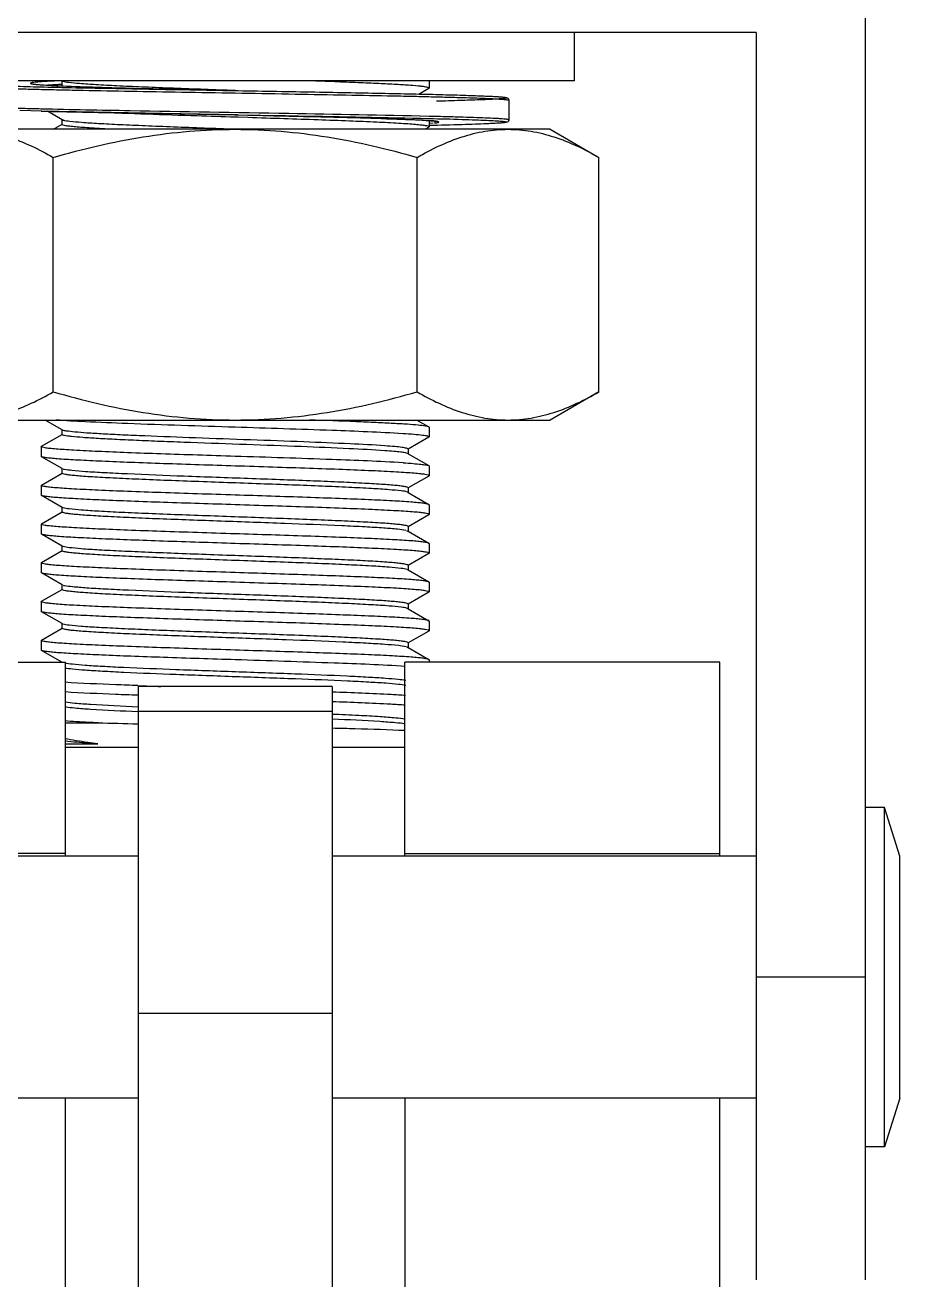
# Model space of a CAD drawing. Extents: x 815029915 to 815825525, y 579155098 to 579748855.
# Drawn here: x 815617348.6 to 815617532.7, y 579337834.7 to 579338098.9 of the extents above; entities that cross this region are included whole.
import ezdxf

# ---------------------------------------------------------------- set-up
doc = ezdxf.new("R2010")
doc.units = 0
doc.header["$LTSCALE"] = 100
doc.header["$MEASUREMENT"] = 0
doc.layers.add('02___PRT_ALL_AXES', color=7, linetype='Continuous')
doc.layers.add('03___PRT_ALL_CURVES', color=7, linetype='Continuous')

msp = doc.modelspace()

# ---------------------------------------------------------------- linework, layer by layer
at = {"color": 0, "linetype": 'Continuous'}
for p, q in [((815617525.36, 579338120.29), (815617525.36, 579337834.72)), ((815617502.42, 579338097.35), (815617283.14, 579338097.35)), ((815617502.42, 579338097.35), (815617502.42, 579337834.72)), ((815617356.47, 579338087.07), (815617356.33, 579338087.15)), ((815617356.4, 579338086.13), (815617356.4, 579338087.15)), ((815617356.53, 579338087.03), (815617356.47, 579338087.07)), ((815617351.9, 579338086.33), (815617352.52, 579338086.28)), ((815617352.52, 579338086.28), (815617353.24, 579338086.24)), ((815617353.24, 579338086.24), (815617354.07, 579338086.2)), ((815617353.37, 579338086.24), (815617353.33, 579338086.23)), ((815617354.07, 579338086.2), (815617355.01, 579338086.15)), ((815617355.01, 579338086.15), (815617356.68, 579338086.08)), ((815617356.37, 579338086.39), (815617356.19, 579338086.39)), ((815617356.27, 579338086.09), (815617356.38, 579338086.16)), ((815617356.3, 579338086.09), (815617356.36, 579338086.09)), ((815617356.31, 579338085.78), (815617356.37, 579338085.78)), ((815617356.4, 579338086.4), (815617356.37, 579338086.39)), ((815617356.41, 579338086.09), (815617356.4, 579338086.13)), ((815617356.68, 579338086.08), (815617359.41, 579338085.97)), ((815617359.41, 579338085.97), (815617362.75, 579338085.86)), ((815617362.75, 579338085.86), (815617366.76, 579338085.74)), ((815617366.76, 579338085.74), (815617371.48, 579338085.61)), ((815617371.48, 579338085.61), (815617378.37, 579338085.44)), ((815617392.78, 579338085.11), (815617391.92, 579338085.14)), ((815617391.92, 579338085.13), (815617392.78, 579338085.11)), ((815617391.92, 579338085.12), (815617392.78, 579338085.11)), ((815617392.78, 579338085.11), (815617393.4, 579338085.1)), ((815617393.4, 579338085.1), (815617407.61, 579338084.85)), ((815617407.61, 579338084.85), (815617424.11, 579338084.54)), ((815617424.11, 579338084.54), (815617433.12, 579338084.34)), ((815617433.51, 579338085.55), (815617431.5, 579338084.38)), ((815617433.12, 579338084.34), (815617438.67, 579338084.2)), ((815617433.51, 579338085.55), (815617433.57, 579338085.62)), ((815617438.67, 579338084.2), (815617442.02, 579338084.1)), ((815617442.02, 579338084.1), (815617444.03, 579338084.02)), ((815617444.03, 579338084.02), (815617445.66, 579338083.96)), ((815617445.66, 579338083.96), (815617446.56, 579338083.91)), ((815617446.56, 579338083.91), (815617447.32, 579338083.87)), ((815617447.32, 579338083.87), (815617447.95, 579338083.83)), ((815617450.4, 579338083.07), (815617450.4, 579338078.99)), ((815617352.03, 579338080.78), (815617347.46, 579338080.9)), ((815617351.9, 579338081.29), (815617351.97, 579338081.28)), ((815617366.66, 579338080.47), (815617352.03, 579338080.78)), ((815617356.4, 579338078.95), (815617353.27, 579338080.75)), ((815617356.4, 579338077.97), (815617356.4, 579338078.99)), ((815617356.47, 579338078.91), (815617356.4, 579338078.95)), ((815617356.48, 579338080.68), (815617356.53, 579338080.68)), ((815617377.4, 579338080.27), (815617366.66, 579338080.47)), ((815617369.78, 579338080.41), (815617370.04, 579338080.41)), ((815617370.04, 579338080.41), (815617377.22, 579338080.28)), ((815617377.22, 579338080.28), (815617377.4, 579338080.27)), ((815617393.43, 579338080), (815617377.4, 579338080.27)), ((815617377.4, 579338080.27), (815617384.94, 579338080.14)), ((815617384.94, 579338080.14), (815617385.07, 579338080.14)), ((815617385.07, 579338080.14), (815617392.74, 579338080.01)), ((815617392.74, 579338080.01), (815617392.78, 579338080.01)), ((815617392.78, 579338080.01), (815617393.43, 579338079.99)), ((815617393.41, 579338079.48), (815617392.78, 579338079.5)), ((815617395.47, 579338079.41), (815617393.41, 579338079.48)), ((815617393.43, 579338080), (815617395.48, 579338079.96)), ((815617393.43, 579338079.99), (815617395.47, 579338079.95)), ((815617400.78, 579338079.82), (815617395.47, 579338079.95)), ((815617409.36, 579338079.62), (815617400.78, 579338079.82)), ((815617415.3, 579338079.47), (815617409.36, 579338079.62)), ((815617420.34, 579338079.33), (815617415.3, 579338079.47)), ((815617423.53, 579338079.23), (815617420.34, 579338079.33)), ((815617426.25, 579338079.13), (815617423.53, 579338079.23)), ((815617428.54, 579338079.05), (815617426.25, 579338079.13)), ((815617430.42, 579338078.96), (815617428.54, 579338079.05)), ((815617431.46, 579338078.91), (815617430.42, 579338078.96)), ((815617432.36, 579338078.86), (815617431.46, 579338078.91)), ((815617433.12, 579338078.81), (815617432.36, 579338078.86)), ((815617433.56, 579338079.23), (815617433.62, 579338079.23)), ((815617433.58, 579338079.75), (815617433.64, 579338079.75)), ((815617354.56, 579338076.95), (815617356.38, 579338078)), ((815617433.51, 579338077.39), (815617432.75, 579338076.95)), ((815617433.51, 579338077.39), (815617433.57, 579338077.46)), ((815617439.1, 579338077.87), (815617433.57, 579338077.72)), ((815617434.44, 579338078.25), (815617433.61, 579338078.18)), ((815617442.2, 579338077.97), (815617439.1, 579338077.87)), ((815617444.08, 579338078.03), (815617442.2, 579338077.97)), ((815617445.63, 579338078.1), (815617444.08, 579338078.03)), ((815617446.49, 579338078.14), (815617445.63, 579338078.1)), ((815617447.24, 579338078.18), (815617446.49, 579338078.14)), ((815617356.4, 579338013.67), (815617352.8, 579338015.75)), ((815617430.99, 579338015.75), (815617433.51, 579338014.3)), ((815617356.4, 579338012.69), (815617356.4, 579338013.71)), ((815617356.47, 579338013.63), (815617356.4, 579338013.67)), ((815617433.57, 579338014.22), (815617433.51, 579338014.3)), ((815617351.98, 579338010.14), (815617352.04, 579338010.22)), ((815617352.04, 579338010.22), (815617356.38, 579338012.72)), ((815617433.51, 579338012.11), (815617429.17, 579338009.6)), ((815617433.51, 579338012.11), (815617433.57, 579338012.18)), ((815617352.04, 579338008.03), (815617351.98, 579338008.1)), ((815617356.4, 579338005.51), (815617352.04, 579338008.03)), ((815617429.09, 579338008.69), (815617429.16, 579338008.65)), ((815617429.16, 579338009.63), (815617429.16, 579338008.61)), ((815617429.16, 579338008.65), (815617433.51, 579338006.14)), ((815617356.4, 579338004.54), (815617356.4, 579338005.55)), ((815617356.47, 579338005.47), (815617356.4, 579338005.51)), ((815617433.51, 579338006.14), (815617433.57, 579338006.06)), ((815617352.04, 579338002.06), (815617356.38, 579338004.57)), ((815617433.51, 579338003.95), (815617429.17, 579338001.45)), ((815617433.51, 579338003.95), (815617433.57, 579338004.03)), ((815617351.98, 579338001.99), (815617352.04, 579338002.06)), ((815617352.04, 579337999.87), (815617351.98, 579337999.95)), ((815617356.4, 579337997.36), (815617352.04, 579337999.87)), ((815617429.09, 579338000.54), (815617429.01, 579338000.57)), ((815617429.09, 579338000.54), (815617429.16, 579338000.5)), ((815617429.16, 579338001.48), (815617429.16, 579338000.46)), ((815617429.16, 579338000.5), (815617433.51, 579337997.98)), ((815617356.4, 579337996.38), (815617356.4, 579337997.4)), ((815617356.47, 579337997.32), (815617356.4, 579337997.36)), ((815617356.55, 579337997.28), (815617356.47, 579337997.32)), ((815617433.57, 579337997.91), (815617433.51, 579337997.98)), ((815617352.04, 579337993.9), (815617356.38, 579337996.41)), ((815617433.51, 579337995.79), (815617429.17, 579337993.29)), ((815617433.51, 579337995.79), (815617433.57, 579337995.87)), ((815617351.98, 579337993.83), (815617352.04, 579337993.9)), ((815617352.04, 579337991.71), (815617351.98, 579337991.79)), ((815617356.4, 579337989.2), (815617352.04, 579337991.71)), ((815617429.09, 579337992.38), (815617429.16, 579337992.34)), ((815617429.16, 579337993.32), (815617429.16, 579337992.3)), ((815617429.16, 579337992.34), (815617433.51, 579337989.82)), ((815617356.4, 579337988.22), (815617356.4, 579337989.24)), ((815617356.47, 579337989.16), (815617356.4, 579337989.2)), ((815617356.54, 579337989.12), (815617356.47, 579337989.16)), ((815617433.57, 579337989.75), (815617433.51, 579337989.82)), ((815617352.04, 579337985.74), (815617356.38, 579337988.25)), ((815617433.51, 579337987.64), (815617429.17, 579337985.13)), ((815617433.51, 579337987.64), (815617433.57, 579337987.71)), ((815617351.98, 579337985.67), (815617352.04, 579337985.74)), ((815617429.09, 579337984.22), (815617429.02, 579337984.25)), ((815617429.09, 579337984.22), (815617429.16, 579337984.18)), ((815617429.16, 579337985.16), (815617429.16, 579337984.14)), ((815617429.16, 579337984.18), (815617433.51, 579337981.66)), ((815617352.04, 579337983.56), (815617351.98, 579337983.63)), ((815617356.4, 579337981.04), (815617352.04, 579337983.56)), ((815617356.4, 579337980.06), (815617356.4, 579337981.08)), ((815617433.57, 579337981.59), (815617433.51, 579337981.66)), ((815617352.04, 579337977.58), (815617356.38, 579337980.09)), ((815617356.47, 579337981), (815617356.4, 579337981.04)), ((815617433.51, 579337979.48), (815617429.17, 579337976.97)), ((815617433.51, 579337979.48), (815617433.57, 579337979.55)), ((815617351.98, 579337977.51), (815617352.04, 579337977.58)), ((815617429.09, 579337976.06), (815617429, 579337976.1)), ((815617429.09, 579337976.06), (815617429.16, 579337976.02)), ((815617429.16, 579337977), (815617429.16, 579337975.98)), ((815617429.16, 579337976.02), (815617433.51, 579337973.5)), ((815617352.04, 579337975.4), (815617351.98, 579337975.47)), ((815617356.4, 579337972.88), (815617352.04, 579337975.4)), ((815617433.57, 579337973.43), (815617433.51, 579337973.5)), ((815617352.04, 579337969.42), (815617356.38, 579337971.93)), ((815617356.4, 579337971.9), (815617356.4, 579337972.92)), ((815617356.47, 579337972.84), (815617356.4, 579337972.88)), ((815617356.54, 579337972.8), (815617356.47, 579337972.84)), ((815617433.51, 579337971.32), (815617429.17, 579337968.81)), ((815617433.51, 579337971.32), (815617433.57, 579337971.39)), ((815617351.98, 579337969.35), (815617352.04, 579337969.42)), ((815617429.09, 579337967.9), (815617429.16, 579337967.86)), ((815617429.16, 579337968.84), (815617429.16, 579337967.82)), ((815617429.16, 579337967.86), (815617433.51, 579337965.34)), ((815617352.04, 579337967.24), (815617351.98, 579337967.31)), ((815617356.32, 579337964.77), (815617352.04, 579337967.24)), ((815617433.57, 579337965.27), (815617433.51, 579337965.34)), ((815617290.79, 579337964.77), (815617357.08, 579337964.77)), ((815617357.08, 579337923.96), (815617357.08, 579337964.77)), ((815617428.47, 579337923.96), (815617428.47, 579337964.77)), ((815617494.77, 579337964.77), (815617428.47, 579337964.77)), ((815617494.77, 579337923.96), (815617494.77, 579337964.77)), ((815617372.29, 579337957.79), (815617372.23, 579337957.8)), ((815617372.38, 579337959.66), (815617372.38, 579337642.34)), ((815617413.17, 579337959.66), (815617372.38, 579337959.66)), ((815617413.17, 579337959.66), (815617413.17, 579337642.34)), ((815617357.08, 579337952.01), (815617363.92, 579337952.01)), ((815617413.17, 579337954.39), (815617372.38, 579337954.39)), ((815617357.08, 579337947.59), (815617363.85, 579337947.59)), ((815617357.08, 579337946.91), (815617372.38, 579337946.91)), ((815617413.17, 579337946.91), (815617428.47, 579337946.91)), ((815617357.08, 579337924.48), (815617290.79, 579337924.48)), ((815617428.47, 579337924.48), (815617494.77, 579337924.48)), ((815617525.36, 579337898.47), (815617502.42, 579337898.47)), ((815617413.17, 579337890.84), (815617372.38, 579337890.84)), ((815617357.08, 579337779.36), (815617357.08, 579337872.97)), ((815617428.47, 579337872.97), (815617428.47, 579337779.36)), ((815617494.77, 579335049.79), (815617494.77, 579337872.97))]:
    msp.add_line(p, q, dxfattribs=at)
for points in [[(815617350.03, 579338086.53), (815617350.03, 579338086.53), (815617350.07, 579338086.52), (815617350.13, 579338086.51), (815617350.22, 579338086.49), (815617350.32, 579338086.48), (815617350.45, 579338086.46), (815617350.59, 579338086.44), (815617350.76, 579338086.42), (815617350.94, 579338086.4), (815617351.15, 579338086.39), (815617351.38, 579338086.37), (815617351.63, 579338086.35), (815617351.9, 579338086.33)], [(815617378.37, 579338085.44), (815617391.29, 579338085.14), (815617391.92, 579338085.13)], [(815617447.95, 579338083.83), (815617448.23, 579338083.81), (815617448.48, 579338083.8), (815617448.71, 579338083.78), (815617448.92, 579338083.76), (815617449.1, 579338083.74), (815617449.27, 579338083.72), (815617449.42, 579338083.71), (815617449.55, 579338083.69), (815617449.66, 579338083.67), (815617449.77, 579338083.65), (815617449.86, 579338083.63), (815617449.95, 579338083.61), (815617450.03, 579338083.58), (815617450.14, 579338083.53), (815617450.28, 579338083.4), (815617450.4, 579338083.11), (815617450.4, 579338083.07)], [(815617435.35, 579338078.57), (815617435.35, 579338078.57), (815617435.3, 579338078.58), (815617435.23, 579338078.6), (815617435.14, 579338078.62), (815617435.02, 579338078.64), (815617434.87, 579338078.66), (815617434.7, 579338078.68), (815617434.5, 579338078.7), (815617434.28, 579338078.72), (815617434.03, 579338078.74), (815617433.76, 579338078.76), (815617433.45, 579338078.79), (815617433.12, 579338078.81)], [(815617450.4, 579338078.99), (815617450.4, 579338078.91), (815617450.26, 579338078.63), (815617450.12, 579338078.52), (815617450.02, 579338078.47), (815617449.93, 579338078.44), (815617449.84, 579338078.42), (815617449.75, 579338078.4), (815617449.64, 579338078.38), (815617449.52, 579338078.36), (815617449.38, 579338078.34), (815617449.22, 579338078.33), (815617449.05, 579338078.31), (815617448.86, 579338078.29), (815617448.65, 579338078.27), (815617448.41, 579338078.25), (815617448.15, 579338078.24), (815617447.87, 579338078.22), (815617447.24, 579338078.18)]]:
    msp.add_lwpolyline(points, dxfattribs=at)
for centre, radius, start, end in [((815617394.21, 579339814.13), 1728.76, 268.54679, 268.74351), ((815617398.54, 579339994.78), 1914.57, 268.60622, 268.7414), ((815617435.83, 579341700.66), 3620.86, 268.74507, 268.95473), ((815617430.12, 579338032.36), 46.55, 85.0643, 85.7408), ((815617430.99, 579338108.82), 30.21, 274.9903, 275.5021), ((815617356.88, 579337989.96), 0.905, 247.735, 248.6623), ((815617428.68, 579337983.41), 0.906, 67.7398, 68.664), ((815617451.59, 579340122.45), 2164.07, 267.9, 268.02905), ((815617409.9, 579339607.81), 1656.44, 268.40928, 268.69926)]:
    msp.add_arc(centre, radius, start, end, dxfattribs=at)
for points, knots in [([(815617343.31, 579338087.15), (815617342.62, 579338087.12), (815617341.33, 579338087.08), (815617339.56, 579338087), (815617338.29, 579338086.94), (815617337.44, 579338086.88), (815617336.94, 579338086.84), (815617336.51, 579338086.81), (815617336.18, 579338086.77), (815617335.92, 579338086.74), (815617335.77, 579338086.69), (815617335.67, 579338086.67), (815617335.66, 579338086.63), (815617335.69, 579338086.61), (815617335.73, 579338086.59), (815617335.83, 579338086.56), (815617336.01, 579338086.53), (815617336.29, 579338086.49), (815617336.65, 579338086.45), (815617337.11, 579338086.42), (815617337.88, 579338086.36), (815617339.06, 579338086.3), (815617340.72, 579338086.22), (815617342.71, 579338086.15), (815617345, 579338086.07), (815617347.59, 579338086), (815617349.41, 579338085.95), (815617350.37, 579338085.92)], [0, 0, 0, 0, 0.093183, 0.172189, 0.236539, 0.263093, 0.285847, 0.304768, 0.319836, 0.33104, 0.338399, 0.342056, 0.342921, 0.344117, 0.346129, 0.34906, 0.357776, 0.370349, 0.386785, 0.407069, 0.431174, 0.49071, 0.565043, 0.653721, 0.756205, 0.871868, 1, 1, 1, 1]), ([(815617350.89, 579338086.87), (815617350.74, 579338086.85), (815617350.48, 579338086.83), (815617350.13, 579338086.78), (815617349.9, 579338086.74), (815617349.78, 579338086.7), (815617349.72, 579338086.68), (815617349.69, 579338086.66), (815617349.69, 579338086.6), (815617349.81, 579338086.57), (815617349.98, 579338086.52), (815617350.29, 579338086.47), (815617350.68, 579338086.43), (815617351.19, 579338086.38), (815617351.8, 579338086.33), (815617352.81, 579338086.26), (815617354.32, 579338086.18), (815617355.6, 579338086.12), (815617356.3, 579338086.09)], [0, 0, 0, 0, 0.057695, 0.102152, 0.133345, 0.144014, 0.151502, 0.156113, 0.159189, 0.171014, 0.195466, 0.233126, 0.284056, 0.348196, 0.425398, 0.515491, 0.733471, 1, 1, 1, 1]), ([(815617355.46, 579338087.15), (815617354.98, 579338087.13), (815617353.46, 579338087.05), (815617351.93, 579338086.97), (815617350.89, 579338086.87)], [0, 0, 0, 0, 0.316279, 1, 1, 1, 1]), ([(815617391.92, 579338085.14), (815617387.61, 579338085.29), (815617381.34, 579338085.52), (815617373.32, 579338085.84), (815617368.15, 579338086.06), (815617363.8, 579338086.3), (815617360.4, 579338086.51), (815617358.1, 579338086.76), (815617356.9, 579338086.88), (815617356.53, 579338087.03)], [0, 0, 0, 0, 0.364961, 0.531036, 0.678684, 0.803013, 0.899918, 0.966237, 1, 1, 1, 1]), ([(815617433.57, 579338085.62), (815617433.57, 579338085.67), (815617433.38, 579338085.75), (815617433.08, 579338085.82), (815617432.51, 579338085.92), (815617431.36, 579338086.06), (815617429.39, 579338086.22), (815617426.45, 579338086.4), (815617422.79, 579338086.59), (815617418.47, 579338086.78), (815617413.6, 579338086.96), (815617410.17, 579338087.09), (815617408.39, 579338087.15)], [0, 0, 0, 0, 0.005786, 0.019414, 0.041485, 0.072004, 0.157793, 0.275073, 0.421358, 0.593494, 0.787777, 1, 1, 1, 1]), ([(815617335.15, 579338086.13), (815617335.15, 579338086.1), (815617335.28, 579338086.06), (815617335.46, 579338086.02), (815617335.83, 579338085.98), (815617336.3, 579338085.93), (815617336.93, 579338085.88), (815617338.02, 579338085.82), (815617339.71, 579338085.73), (815617342.12, 579338085.64), (815617345.02, 579338085.55), (815617348.38, 579338085.45), (815617352.16, 579338085.36), (815617356.34, 579338085.26), (815617362.57, 579338085.13), (815617371.01, 579338084.97), (815617381.68, 579338084.79), (815617392.78, 579338084.6), (815617403.88, 579338084.41), (815617414.55, 579338084.22), (815617422.99, 579338084.06), (815617429.22, 579338083.93), (815617433.4, 579338083.84), (815617437.18, 579338083.74), (815617440.54, 579338083.65), (815617443.44, 579338083.55), (815617445.85, 579338083.46), (815617447.54, 579338083.38), (815617448.63, 579338083.31), (815617449.25, 579338083.26), (815617449.73, 579338083.22), (815617450.09, 579338083.17), (815617450.27, 579338083.13), (815617450.4, 579338083.1), (815617450.4, 579338083.07)], [0, 0, 0, 0, 0.000734, 0.002588, 0.005621, 0.009835, 0.015225, 0.021778, 0.038315, 0.05929, 0.084505, 0.11372, 0.146654, 0.182994, 0.222387, 0.30879, 0.402541, 0.500037, 0.597531, 0.691278, 0.777674, 0.817064, 0.853401, 0.886332, 0.915542, 0.940751, 0.961719, 0.978248, 0.984797, 0.990182, 0.994392, 0.99742, 0.99927, 1, 1, 1, 1]), ([(815617356.19, 579338086.39), (815617355.92, 579338086.37), (815617354.99, 579338086.33), (815617354.05, 579338086.28), (815617353.37, 579338086.24)], [0, 0, 0, 0, 0.279412, 1, 1, 1, 1]), ([(815617356.36, 579338086.09), (815617361.45, 579338085.87), (815617373.3, 579338085.55), (815617385.16, 579338085.28), (815617391.92, 579338085.13)], [0, 0, 0, 0, 0.42908, 1, 1, 1, 1]), ([(815617356.37, 579338085.78), (815617359.02, 579338085.72), (815617370.86, 579338085.48), (815617382.71, 579338085.28), (815617391.92, 579338085.12)], [0, 0, 0, 0, 0.22287, 1, 1, 1, 1]), ([(815617393.4, 579338085.1), (815617396.12, 579338085.05), (815617401.5, 579338084.96), (815617409.43, 579338084.82), (815617417.01, 579338084.68), (815617424.1, 579338084.54), (815617430.54, 579338084.41), (815617436.2, 579338084.27), (815617440.38, 579338084.15), (815617443.25, 579338084.05), (815617445.02, 579338083.98), (815617446.52, 579338083.92), (815617447.6, 579338083.86), (815617448.33, 579338083.81), (815617448.76, 579338083.77), (815617449.13, 579338083.74), (815617449.42, 579338083.7), (815617449.64, 579338083.67), (815617449.78, 579338083.64), (815617449.85, 579338083.62), (815617449.88, 579338083.6), (815617449.9, 579338083.58), (815617449.88, 579338083.55), (815617449.85, 579338083.54), (815617449.78, 579338083.51), (815617449.64, 579338083.48), (815617449.42, 579338083.45), (815617448.98, 579338083.4), (815617448.25, 579338083.34), (815617446.61, 579338083.24), (815617443.89, 579338083.12), (815617439.85, 579338082.99), (815617436.81, 579338082.9), (815617435.13, 579338082.86)], [0, 0, 0, 0, 0.114408, 0.226286, 0.333333, 0.433352, 0.524287, 0.604264, 0.671643, 0.700166, 0.725046, 0.746157, 0.763393, 0.77053, 0.776668, 0.781801, 0.785923, 0.789034, 0.791139, 0.791822, 0.792275, 0.79255, 0.792828, 0.79329, 0.793982, 0.796105, 0.799235, 0.803376, 0.814683, 0.829982, 0.87224, 0.929301, 1, 1, 1, 1]), ([(815617335.15, 579338082.05), (815617335.15, 579338082.02), (815617335.28, 579338081.98), (815617335.46, 579338081.94), (815617335.82, 579338081.9), (815617336.29, 579338081.85), (815617336.91, 579338081.81), (815617337.99, 579338081.74), (815617339.67, 579338081.66), (815617342.06, 579338081.56), (815617344.94, 579338081.47), (815617348.28, 579338081.38), (815617350.65, 579338081.32), (815617351.9, 579338081.29)], [0, 0, 0, 0, 0.004985, 0.0176, 0.038249, 0.066956, 0.103679, 0.14834, 0.261059, 0.404068, 0.576024, 0.7753, 1, 1, 1, 1]), ([(815617351.97, 579338081.28), (815617358.2, 579338081.14), (815617375.56, 579338080.8), (815617402.77, 579338080.35), (815617423.73, 579338079.99), (815617433.58, 579338079.75)], [0, 0, 0, 0, 0.229313, 0.637984, 1, 1, 1, 1]), ([(815617356.63, 579338078.84), (815617356.59, 579338078.85), (815617356.54, 579338078.87), (815617356.49, 579338078.9), (815617356.47, 579338078.91)], [0, 0, 0, 0, 0.561798, 1, 1, 1, 1]), ([(815617392.78, 579338076.95), (815617388.45, 579338077.1), (815617382.14, 579338077.33), (815617374.06, 579338077.65), (815617368.8, 579338077.88), (815617364.34, 579338078.11), (815617360.81, 579338078.32), (815617358.35, 579338078.56), (815617357.06, 579338078.7), (815617356.63, 579338078.84)], [0, 0, 0, 0, 0.358483, 0.522838, 0.669887, 0.794772, 0.893379, 0.962492, 1, 1, 1, 1]), ([(815617392.78, 579338079.5), (815617390.1, 579338079.58), (815617380.4, 579338079.89), (815617370.71, 579338080.21), (815617363.7, 579338080.53)], [0, 0, 0, 0, 0.276436, 1, 1, 1, 1]), ([(815617395.47, 579338079.95), (815617399.64, 579338079.85), (815617407.52, 579338079.67), (815617418.34, 579338079.4), (815617426.87, 579338079.12), (815617431.69, 579338078.92), (815617433.58, 579338078.78)], [0, 0, 0, 0, 0.327938, 0.620366, 0.851227, 1, 1, 1, 1]), ([(815617433.57, 579338077.46), (815617433.57, 579338077.53), (815617433.24, 579338077.62), (815617432.77, 579338077.73), (815617431.83, 579338077.84), (815617430.61, 579338077.96), (815617429.04, 579338078.08), (815617426.32, 579338078.25), (815617422.21, 579338078.46), (815617416.54, 579338078.7), (815617410.03, 579338078.93), (815617402.91, 579338079.17), (815617397.99, 579338079.33), (815617395.47, 579338079.41)], [0, 0, 0, 0, 0.005703, 0.020172, 0.04378, 0.076386, 0.117742, 0.167486, 0.290355, 0.440693, 0.61322, 0.801833, 1, 1, 1, 1]), ([(815617395.48, 579338079.96), (815617399, 579338079.9), (815617411.69, 579338079.68), (815617424.38, 579338079.46), (815617433.56, 579338079.23)], [0, 0, 0, 0, 0.277252, 1, 1, 1, 1]), ([(815617433.62, 579338079.23), (815617435.92, 579338079.18), (815617439.16, 579338079.09), (815617443.18, 579338078.96), (815617445.5, 579338078.87), (815617447.13, 579338078.79), (815617448.19, 579338078.72), (815617448.78, 579338078.67), (815617449.27, 579338078.62), (815617449.56, 579338078.59), (815617450.04, 579338078.48), (815617449.56, 579338078.36), (815617449.27, 579338078.33), (815617448.77, 579338078.28), (815617448.19, 579338078.24), (815617447.13, 579338078.17), (815617445.5, 579338078.09), (815617443.18, 579338078), (815617439.16, 579338077.87), (815617435.92, 579338077.78), (815617433.61, 579338077.72)], [0, 0, 0, 0, 0.212148, 0.298132, 0.369616, 0.425941, 0.448254, 0.466597, 0.480935, 0.491247, 0.499914, 0.508617, 0.518947, 0.533304, 0.551665, 0.573994, 0.630349, 0.701857, 0.787856, 1, 1, 1, 1]), ([(815617433.64, 579338079.75), (815617434.9, 579338079.72), (815617437.27, 579338079.66), (815617440.61, 579338079.57), (815617443.48, 579338079.47), (815617445.87, 579338079.38), (815617447.56, 579338079.3), (815617448.64, 579338079.23), (815617449.26, 579338079.18), (815617449.73, 579338079.14), (815617450.09, 579338079.09), (815617450.27, 579338079.05), (815617450.4, 579338079.02), (815617450.4, 579338078.99)], [0, 0, 0, 0, 0.224593, 0.423791, 0.595701, 0.738698, 0.851435, 0.896118, 0.932869, 0.961612, 0.982304, 0.994968, 1, 1, 1, 1]), ([(815617367.05, 579338076.95), (815617365.54, 579338077.02), (815617363.42, 579338077.14), (815617360.79, 579338077.32), (815617359.27, 579338077.44), (815617358.08, 579338077.56), (815617357.18, 579338077.69), (815617356.72, 579338077.79), (815617356.4, 579338077.9), (815617356.4, 579338077.97)], [0, 0, 0, 0, 0.421729, 0.592956, 0.735504, 0.848073, 0.929659, 0.979849, 1, 1, 1, 1]), ([(815617434.13, 579338078.74), (815617434.22, 579338078.73), (815617434.53, 579338078.7), (815617434.85, 579338078.67), (815617435.07, 579338078.63)], [0, 0, 0, 0, 0.294737, 1, 1, 1, 1]), ([(815617435.07, 579338078.63), (815617435.16, 579338078.62), (815617435.33, 579338078.6), (815617435.49, 579338078.55), (815617435.61, 579338078.52), (815617435.61, 579338078.46), (815617435.58, 579338078.44), (815617435.52, 579338078.41), (815617435.4, 579338078.38), (815617435.18, 579338078.34), (815617434.84, 579338078.29), (815617434.58, 579338078.26), (815617434.44, 579338078.25)], [0, 0, 0, 0, 0.160817, 0.265115, 0.31558, 0.328996, 0.349081, 0.381472, 0.427462, 0.561552, 0.752432, 1, 1, 1, 1]), ([(815617392.78, 579338014.22), (815617385.22, 579338014.46), (815617374.71, 579338014.79), (815617362.14, 579338015.31), (815617357.13, 579338015.58), (815617355.09, 579338015.75)], [0, 0, 0, 0, 0.601171, 0.836534, 1, 1, 1, 1]), ([(815617433.51, 579338014.3), (815617433.3, 579338014.42), (815617432.53, 579338014.51), (815617431.05, 579338014.71), (815617428.79, 579338014.86), (815617425.84, 579338015.04), (815617422.24, 579338015.22), (815617416.35, 579338015.47), (815617411.66, 579338015.64), (815617408.39, 579338015.75)], [0, 0, 0, 0, 0.029291, 0.089386, 0.179424, 0.297711, 0.44196, 0.609341, 1, 1, 1, 1]), ([(815617424.28, 579338010.31), (815617421.85, 579338010.49), (815617416.16, 579338010.78), (815617406.73, 579338011.17), (815617395.89, 579338011.56), (815617384.73, 579338011.96), (815617375.75, 579338012.3), (815617369.26, 579338012.58), (815617365.2, 579338012.78), (815617361.86, 579338012.99), (815617359.28, 579338013.17), (815617357.6, 579338013.39), (815617356.71, 579338013.49), (815617356.47, 579338013.63)], [0, 0, 0, 0, 0.107783, 0.251572, 0.416871, 0.586964, 0.744654, 0.813774, 0.874011, 0.923835, 0.961993, 0.987552, 1, 1, 1, 1]), ([(815617428.11, 579338012.86), (815617423.13, 579338013.18), (815617411.35, 579338013.62), (815617399.58, 579338014.01), (815617392.78, 579338014.22)], [0, 0, 0, 0, 0.42277, 1, 1, 1, 1]), ([(815617433.57, 579338012.18), (815617433.57, 579338012.22), (815617433.43, 579338012.3), (815617433.18, 579338012.37), (815617432.73, 579338012.45), (815617431.82, 579338012.57), (815617430.25, 579338012.72), (815617428.89, 579338012.81), (815617428.11, 579338012.86)], [0, 0, 0, 0, 0.022001, 0.071614, 0.151547, 0.261983, 0.573159, 1, 1, 1, 1]), ([(815617392.78, 579338008.1), (815617390.12, 579338008.19), (815617384.92, 579338008.35), (815617377.36, 579338008.6), (815617370.4, 579338008.85), (815617364.3, 579338009.1), (815617359.86, 579338009.32), (815617356.91, 579338009.5), (815617355.2, 579338009.62), (815617353.88, 579338009.74), (815617352.85, 579338009.86), (815617352.35, 579338009.97), (815617351.98, 579338010.07), (815617351.98, 579338010.14)], [0, 0, 0, 0, 0.194721, 0.381979, 0.55457, 0.705865, 0.830075, 0.880496, 0.922471, 0.955593, 0.979584, 0.994275, 1, 1, 1, 1]), ([(815617424.28, 579338009.29), (815617421.78, 579338009.47), (815617415.92, 579338009.77), (815617406.21, 579338010.17), (815617395.07, 579338010.57), (815617385.43, 579338010.92), (815617377.9, 579338011.2), (815617372.74, 579338011.41), (815617368.13, 579338011.62), (815617364.17, 579338011.82), (815617360.98, 579338012.03), (815617358.83, 579338012.21), (815617357.57, 579338012.36), (815617356.94, 579338012.46), (815617356.61, 579338012.54), (815617356.4, 579338012.64), (815617356.4, 579338012.69)], [0, 0, 0, 0, 0.110711, 0.25879, 0.428579, 0.602076, 0.684431, 0.760893, 0.829425, 0.888206, 0.935673, 0.970577, 0.983029, 0.992048, 0.997627, 1, 1, 1, 1]), ([(815617429.16, 579338009.63), (815617429.16, 579338009.67), (815617429.03, 579338009.75), (815617428.64, 579338009.86), (815617427.71, 579338010.02), (815617426.2, 579338010.17), (815617424.98, 579338010.26), (815617424.28, 579338010.31)], [0, 0, 0, 0, 0.02323, 0.073288, 0.263625, 0.57431, 1, 1, 1, 1]), ([(815617392.78, 579338006.06), (815617387.75, 579338006.23), (815617380.43, 579338006.46), (815617371.08, 579338006.79), (815617365.07, 579338007.03), (815617360.05, 579338007.27), (815617356.57, 579338007.47), (815617354.42, 579338007.65), (815617353.31, 579338007.76), (815617352.56, 579338007.88), (815617352.16, 579338007.96), (815617352.04, 579338008.03)], [0, 0, 0, 0, 0.370036, 0.538455, 0.68763, 0.812233, 0.907832, 0.943658, 0.97107, 0.98986, 1, 1, 1, 1]), ([(815617428.11, 579338006.74), (815617423.13, 579338007.06), (815617411.35, 579338007.5), (815617399.58, 579338007.89), (815617392.78, 579338008.1)], [0, 0, 0, 0, 0.422765, 1, 1, 1, 1]), ([(815617429.09, 579338008.69), (815617428.94, 579338008.78), (815617428.43, 579338008.88), (815617427.46, 579338009.03), (815617426.02, 579338009.16), (815617424.91, 579338009.25), (815617424.28, 579338009.29)], [0, 0, 0, 0, 0.107625, 0.311403, 0.610331, 1, 1, 1, 1]), ([(815617356.8, 579338005.36), (815617356.77, 579338005.37), (815617356.65, 579338005.4), (815617356.54, 579338005.43), (815617356.47, 579338005.47)], [0, 0, 0, 0, 0.320151, 1, 1, 1, 1]), ([(815617429.16, 579338001.48), (815617429.16, 579338001.54), (815617428.87, 579338001.64), (815617428.45, 579338001.74), (815617427.62, 579338001.86), (815617426.55, 579338001.97), (815617425.16, 579338002.09), (815617422.76, 579338002.26), (815617419.14, 579338002.47), (815617414.13, 579338002.71), (815617408.38, 579338002.94), (815617402.08, 579338003.18), (815617393.25, 579338003.5), (815617382.55, 579338003.88), (815617372.45, 579338004.27), (815617365.52, 579338004.61), (815617361.63, 579338004.83), (815617358.83, 579338005.07), (815617357.34, 579338005.23), (815617356.8, 579338005.36)], [0, 0, 0, 0, 0.002759, 0.009523, 0.020511, 0.035675, 0.054897, 0.078022, 0.135142, 0.205065, 0.285364, 0.373246, 0.465653, 0.65112, 0.816158, 0.883701, 0.938007, 0.977206, 1, 1, 1, 1]), ([(815617433.57, 579338004.03), (815617433.57, 579338004.1), (815617433.2, 579338004.2), (815617432.7, 579338004.31), (815617431.68, 579338004.43), (815617430.35, 579338004.55), (815617428.64, 579338004.67), (815617425.7, 579338004.85), (815617421.25, 579338005.07), (815617415.15, 579338005.32), (815617408.19, 579338005.57), (815617400.63, 579338005.81), (815617395.43, 579338005.98), (815617392.78, 579338006.06)], [0, 0, 0, 0, 0.00573, 0.020425, 0.044419, 0.077543, 0.119519, 0.169942, 0.29416, 0.445458, 0.618039, 0.805282, 1, 1, 1, 1]), ([(815617428.11, 579338006.74), (815617428.82, 579338006.7), (815617430.08, 579338006.61), (815617431.71, 579338006.47), (815617432.78, 579338006.32), (815617433.35, 579338006.23), (815617433.51, 579338006.14)], [0, 0, 0, 0, 0.393975, 0.69435, 0.896787, 1, 1, 1, 1]), ([(815617429.01, 579338000.57), (815617428.61, 579338000.73), (815617427.31, 579338000.86), (815617424.82, 579338001.12), (815617421.14, 579338001.34), (815617416.44, 579338001.58), (815617410.88, 579338001.82), (815617404.66, 579338002.07), (815617398.02, 579338002.31), (815617391.18, 579338002.55), (815617384.4, 579338002.8), (815617377.92, 579338003.04), (815617371.99, 579338003.28), (815617366.8, 579338003.52), (815617363.04, 579338003.73), (815617360.56, 579338003.9), (815617359.11, 579338004.03), (815617357.99, 579338004.14), (815617357.14, 579338004.26), (815617356.7, 579338004.36), (815617356.4, 579338004.47), (815617356.4, 579338004.54)], [0, 0, 0, 0, 0.017786, 0.052839, 0.104005, 0.169458, 0.246837, 0.333341, 0.425839, 0.520978, 0.615311, 0.705419, 0.788037, 0.860174, 0.919224, 0.943153, 0.963063, 0.97877, 0.990157, 0.997162, 1, 1, 1, 1]), ([(815617392.78, 579337999.95), (815617390.12, 579338000.03), (815617384.92, 579338000.2), (815617377.37, 579338000.45), (815617370.4, 579338000.69), (815617364.3, 579338000.94), (815617359.86, 579338001.16), (815617356.92, 579338001.34), (815617355.2, 579338001.46), (815617353.88, 579338001.58), (815617352.85, 579338001.7), (815617352.35, 579338001.81), (815617351.98, 579338001.91), (815617351.98, 579338001.99)], [0, 0, 0, 0, 0.194708, 0.381941, 0.554513, 0.705807, 0.830028, 0.880455, 0.922436, 0.955565, 0.979564, 0.994265, 1, 1, 1, 1]), ([(815617392.78, 579337997.91), (815617387.75, 579337998.07), (815617380.43, 579337998.3), (815617371.08, 579337998.63), (815617365.07, 579337998.87), (815617360.05, 579337999.11), (815617356.57, 579337999.31), (815617354.42, 579337999.49), (815617353.31, 579337999.6), (815617352.56, 579337999.72), (815617352.16, 579337999.8), (815617352.04, 579337999.87)], [0, 0, 0, 0, 0.370036, 0.538455, 0.68763, 0.812233, 0.907832, 0.943658, 0.97107, 0.98986, 1, 1, 1, 1]), ([(815617433.51, 579337997.98), (815617433.39, 579337998.05), (815617433, 579337998.13), (815617432.25, 579337998.25), (815617431.13, 579337998.36), (815617428.98, 579337998.54), (815617425.5, 579337998.75), (815617420.48, 579337998.98), (815617414.47, 579337999.22), (815617405.13, 579337999.55), (815617397.81, 579337999.79), (815617392.78, 579337999.95)], [0, 0, 0, 0, 0.01014, 0.02893, 0.056344, 0.092171, 0.187776, 0.312381, 0.46155, 0.629965, 1, 1, 1, 1]), ([(815617429.16, 579337993.32), (815617429.16, 579337993.38), (815617428.86, 579337993.49), (815617428.42, 579337993.59), (815617427.57, 579337993.71), (815617426.45, 579337993.82), (815617425.01, 579337993.95), (815617422.52, 579337994.12), (815617418.77, 579337994.33), (815617413.59, 579337994.57), (815617407.67, 579337994.81), (815617401.2, 579337995.05), (815617394.43, 579337995.3), (815617387.59, 579337995.54), (815617380.95, 579337995.78), (815617374.73, 579337996.03), (815617369.17, 579337996.26), (815617364.47, 579337996.51), (815617360.77, 579337996.73), (815617358.26, 579337996.99), (815617356.96, 579337997.12), (815617356.55, 579337997.28)], [0, 0, 0, 0, 0.002835, 0.009828, 0.021196, 0.036877, 0.056753, 0.080644, 0.139601, 0.211632, 0.294139, 0.38414, 0.478381, 0.573452, 0.665915, 0.752426, 0.829856, 0.89541, 0.946725, 0.981977, 1, 1, 1, 1]), ([(815617433.57, 579337995.87), (815617433.57, 579337995.94), (815617433.2, 579337996.04), (815617432.7, 579337996.15), (815617431.68, 579337996.27), (815617430.35, 579337996.39), (815617428.64, 579337996.51), (815617425.7, 579337996.69), (815617421.25, 579337996.91), (815617415.15, 579337997.16), (815617408.19, 579337997.41), (815617400.63, 579337997.66), (815617395.43, 579337997.82), (815617392.78, 579337997.91)], [0, 0, 0, 0, 0.00573, 0.020425, 0.044419, 0.077543, 0.119519, 0.169942, 0.29416, 0.445458, 0.618039, 0.805282, 1, 1, 1, 1]), ([(815617428.68, 579337992.51), (815617428.12, 579337992.63), (815617426.58, 579337992.8), (815617423.72, 579337993.03), (815617419.8, 579337993.26), (815617412.85, 579337993.59), (815617402.75, 579337993.98), (815617392.08, 579337994.36), (815617383.28, 579337994.68), (815617377.02, 579337994.91), (815617371.31, 579337995.15), (815617366.34, 579337995.39), (815617362.74, 579337995.59), (815617360.36, 579337995.76), (815617358.98, 579337995.88), (815617357.92, 579337995.99), (815617357.1, 579337996.11), (815617356.68, 579337996.21), (815617356.4, 579337996.31), (815617356.4, 579337996.38)], [0, 0, 0, 0, 0.023805, 0.063835, 0.118767, 0.186724, 0.351985, 0.537012, 0.629032, 0.71647, 0.796306, 0.865789, 0.922526, 0.945489, 0.964576, 0.979631, 0.990541, 0.997257, 1, 1, 1, 1]), ([(815617392.78, 579337991.79), (815617390.12, 579337991.87), (815617384.92, 579337992.04), (815617377.36, 579337992.29), (815617370.4, 579337992.53), (815617364.3, 579337992.78), (815617359.86, 579337993), (815617356.91, 579337993.18), (815617355.2, 579337993.3), (815617353.88, 579337993.42), (815617352.85, 579337993.54), (815617352.35, 579337993.65), (815617351.98, 579337993.75), (815617351.98, 579337993.83)], [0, 0, 0, 0, 0.194721, 0.381979, 0.554569, 0.705864, 0.830074, 0.880495, 0.92247, 0.955592, 0.979583, 0.994275, 1, 1, 1, 1]), ([(815617392.78, 579337989.75), (815617387.75, 579337989.91), (815617380.43, 579337990.14), (815617371.08, 579337990.47), (815617365.07, 579337990.71), (815617360.05, 579337990.95), (815617356.57, 579337991.15), (815617354.42, 579337991.33), (815617353.31, 579337991.44), (815617352.56, 579337991.57), (815617352.16, 579337991.65), (815617352.04, 579337991.71)], [0, 0, 0, 0, 0.370036, 0.538455, 0.68763, 0.812233, 0.907832, 0.943658, 0.97107, 0.98986, 1, 1, 1, 1]), ([(815617433.51, 579337989.82), (815617433.39, 579337989.89), (815617433, 579337989.97), (815617432.25, 579337990.09), (815617431.13, 579337990.2), (815617428.98, 579337990.38), (815617425.5, 579337990.59), (815617420.49, 579337990.82), (815617414.48, 579337991.06), (815617405.13, 579337991.39), (815617397.81, 579337991.63), (815617392.78, 579337991.79)], [0, 0, 0, 0, 0.010139, 0.02893, 0.056342, 0.092168, 0.187763, 0.312361, 0.461537, 0.629962, 1, 1, 1, 1]), ([(815617429.09, 579337992.38), (815617429.07, 579337992.39), (815617428.94, 579337992.45), (815617428.79, 579337992.48), (815617428.68, 579337992.51)], [0, 0, 0, 0, 0.175326, 1, 1, 1, 1]), ([(815617429.16, 579337985.16), (815617429.16, 579337985.23), (815617428.86, 579337985.33), (815617428.42, 579337985.43), (815617427.56, 579337985.55), (815617426.45, 579337985.67), (815617425, 579337985.79), (815617422.52, 579337985.96), (815617418.77, 579337986.17), (815617413.59, 579337986.41), (815617407.66, 579337986.65), (815617401.19, 579337986.9), (815617394.42, 579337987.14), (815617387.59, 579337987.38), (815617380.94, 579337987.62), (815617374.73, 579337987.87), (815617369.16, 579337988.11), (815617364.46, 579337988.35), (815617360.77, 579337988.57), (815617358.26, 579337988.83), (815617356.96, 579337988.96), (815617356.55, 579337989.12)], [0, 0, 0, 0, 0.002833, 0.009831, 0.021198, 0.036887, 0.056764, 0.080664, 0.139633, 0.211679, 0.294202, 0.384219, 0.478473, 0.573554, 0.666022, 0.752531, 0.829953, 0.895492, 0.946787, 0.98201, 1, 1, 1, 1]), ([(815617433.57, 579337987.71), (815617433.57, 579337987.78), (815617433.2, 579337987.88), (815617432.7, 579337987.99), (815617431.68, 579337988.11), (815617430.35, 579337988.23), (815617428.64, 579337988.36), (815617425.7, 579337988.54), (815617421.25, 579337988.75), (815617415.15, 579337989), (815617408.19, 579337989.25), (815617400.63, 579337989.5), (815617395.43, 579337989.66), (815617392.78, 579337989.75)], [0, 0, 0, 0, 0.00573, 0.020425, 0.044419, 0.077543, 0.119519, 0.169942, 0.29416, 0.445458, 0.618039, 0.805282, 1, 1, 1, 1]), ([(815617429, 579337984.26), (815617428.6, 579337984.41), (815617427.29, 579337984.55), (815617424.79, 579337984.81), (815617421.09, 579337985.02), (815617416.39, 579337985.27), (815617410.83, 579337985.51), (815617404.61, 579337985.75), (815617397.97, 579337985.99), (815617391.13, 579337986.24), (815617384.36, 579337986.48), (815617377.89, 579337986.72), (815617371.96, 579337986.96), (815617366.79, 579337987.2), (815617363.03, 579337987.41), (815617360.55, 579337987.59), (815617359.11, 579337987.71), (815617357.99, 579337987.82), (815617357.13, 579337987.95), (815617356.7, 579337988.04), (815617356.4, 579337988.15), (815617356.4, 579337988.22)], [0, 0, 0, 0, 0.01799, 0.053215, 0.10451, 0.170049, 0.247471, 0.33398, 0.426448, 0.521529, 0.615783, 0.7058, 0.788322, 0.860368, 0.919337, 0.943236, 0.963113, 0.978802, 0.990169, 0.997167, 1, 1, 1, 1]), ([(815617392.78, 579337983.63), (815617390.12, 579337983.71), (815617384.92, 579337983.88), (815617377.37, 579337984.13), (815617370.4, 579337984.38), (815617364.3, 579337984.62), (815617359.86, 579337984.84), (815617356.92, 579337985.02), (815617355.2, 579337985.14), (815617353.88, 579337985.26), (815617352.85, 579337985.38), (815617352.35, 579337985.49), (815617351.98, 579337985.59), (815617351.98, 579337985.67)], [0, 0, 0, 0, 0.194709, 0.381943, 0.554518, 0.705813, 0.830034, 0.88046, 0.92244, 0.955568, 0.979565, 0.994266, 1, 1, 1, 1]), ([(815617392.78, 579337981.59), (815617387.75, 579337981.75), (815617380.43, 579337981.98), (815617371.08, 579337982.31), (815617365.07, 579337982.55), (815617360.05, 579337982.79), (815617356.57, 579337982.99), (815617354.42, 579337983.17), (815617353.31, 579337983.28), (815617352.56, 579337983.41), (815617352.16, 579337983.49), (815617352.04, 579337983.56)], [0, 0, 0, 0, 0.370034, 0.538456, 0.68763, 0.812234, 0.907832, 0.943658, 0.971069, 0.989858, 1, 1, 1, 1]), ([(815617433.51, 579337981.66), (815617433.39, 579337981.73), (815617433, 579337981.81), (815617432.25, 579337981.93), (815617431.13, 579337982.04), (815617428.98, 579337982.22), (815617425.5, 579337982.43), (815617420.48, 579337982.66), (815617414.47, 579337982.9), (815617405.13, 579337983.23), (815617397.81, 579337983.47), (815617392.78, 579337983.63)], [0, 0, 0, 0, 0.01014, 0.02893, 0.056344, 0.092173, 0.187778, 0.312382, 0.46155, 0.629966, 1, 1, 1, 1]), ([(815617433.57, 579337979.55), (815617433.57, 579337979.63), (815617433.2, 579337979.72), (815617432.7, 579337979.83), (815617431.68, 579337979.95), (815617430.35, 579337980.07), (815617428.64, 579337980.2), (815617425.7, 579337980.38), (815617421.25, 579337980.59), (815617415.15, 579337980.84), (815617408.19, 579337981.09), (815617400.63, 579337981.34), (815617395.43, 579337981.5), (815617392.78, 579337981.59)], [0, 0, 0, 0, 0.00573, 0.020425, 0.044419, 0.077543, 0.119519, 0.169942, 0.29416, 0.445458, 0.618039, 0.805282, 1, 1, 1, 1]), ([(815617429, 579337976.1), (815617428.6, 579337976.26), (815617427.29, 579337976.39), (815617424.78, 579337976.65), (815617421.09, 579337976.86), (815617416.38, 579337977.11), (815617410.82, 579337977.35), (815617404.6, 579337977.59), (815617397.96, 579337977.83), (815617391.13, 579337978.08), (815617384.35, 579337978.32), (815617377.89, 579337978.56), (815617371.96, 579337978.8), (815617366.79, 579337979.04), (815617363.03, 579337979.25), (815617360.55, 579337979.43), (815617359.1, 579337979.55), (815617357.99, 579337979.67), (815617357.13, 579337979.79), (815617356.7, 579337979.88), (815617356.4, 579337979.99), (815617356.4, 579337980.06)], [0, 0, 0, 0, 0.018023, 0.053274, 0.10459, 0.170144, 0.247574, 0.334086, 0.426549, 0.521621, 0.615862, 0.705863, 0.78837, 0.860401, 0.919357, 0.943248, 0.963124, 0.978804, 0.990171, 0.997165, 1, 1, 1, 1]), ([(815617356.87, 579337980.87), (815617356.83, 579337980.88), (815617356.69, 579337980.91), (815617356.55, 579337980.95), (815617356.47, 579337981)], [0, 0, 0, 0, 0.326381, 1, 1, 1, 1]), ([(815617429.16, 579337977), (815617429.16, 579337977.06), (815617428.87, 579337977.17), (815617428.45, 579337977.26), (815617427.64, 579337977.38), (815617426.57, 579337977.49), (815617425.19, 579337977.61), (815617422.81, 579337977.78), (815617419.21, 579337977.99), (815617414.24, 579337978.22), (815617408.53, 579337978.46), (815617402.27, 579337978.7), (815617393.48, 579337979.01), (815617382.8, 579337979.39), (815617372.71, 579337979.78), (815617365.76, 579337980.12), (815617361.83, 579337980.34), (815617358.97, 579337980.58), (815617357.43, 579337980.74), (815617356.87, 579337980.87)], [0, 0, 0, 0, 0.002743, 0.009459, 0.020369, 0.035425, 0.054511, 0.077475, 0.134213, 0.203696, 0.283533, 0.370972, 0.462992, 0.64802, 0.81328, 0.881237, 0.936168, 0.976196, 1, 1, 1, 1]), ([(815617392.78, 579337975.47), (815617390.12, 579337975.55), (815617384.92, 579337975.72), (815617377.36, 579337975.97), (815617370.4, 579337976.22), (815617364.3, 579337976.46), (815617359.86, 579337976.68), (815617356.91, 579337976.86), (815617355.2, 579337976.98), (815617353.87, 579337977.11), (815617352.85, 579337977.23), (815617352.35, 579337977.34), (815617351.98, 579337977.43), (815617351.98, 579337977.51)], [0, 0, 0, 0, 0.194734, 0.382011, 0.554609, 0.705909, 0.830117, 0.880536, 0.922503, 0.955621, 0.979599, 0.994287, 1, 1, 1, 1]), ([(815617392.78, 579337973.43), (815617387.75, 579337973.59), (815617380.43, 579337973.82), (815617371.08, 579337974.15), (815617365.07, 579337974.39), (815617360.05, 579337974.63), (815617356.57, 579337974.83), (815617354.42, 579337975.01), (815617353.31, 579337975.13), (815617352.56, 579337975.25), (815617352.16, 579337975.33), (815617352.04, 579337975.4)], [0, 0, 0, 0, 0.370036, 0.538455, 0.68763, 0.812233, 0.907832, 0.943658, 0.97107, 0.98986, 1, 1, 1, 1]), ([(815617433.51, 579337973.5), (815617433.39, 579337973.57), (815617433, 579337973.65), (815617432.25, 579337973.77), (815617431.13, 579337973.88), (815617428.98, 579337974.06), (815617425.5, 579337974.27), (815617420.49, 579337974.51), (815617414.48, 579337974.74), (815617405.13, 579337975.08), (815617397.81, 579337975.31), (815617392.78, 579337975.47)], [0, 0, 0, 0, 0.010139, 0.02893, 0.056342, 0.092168, 0.187763, 0.312361, 0.461536, 0.629962, 1, 1, 1, 1]), ([(815617433.57, 579337971.39), (815617433.57, 579337971.47), (815617433.2, 579337971.56), (815617432.7, 579337971.67), (815617431.68, 579337971.79), (815617430.35, 579337971.91), (815617428.64, 579337972.04), (815617425.7, 579337972.22), (815617421.25, 579337972.43), (815617415.15, 579337972.68), (815617408.19, 579337972.93), (815617400.63, 579337973.18), (815617395.43, 579337973.34), (815617392.78, 579337973.43)], [0, 0, 0, 0, 0.00573, 0.020425, 0.044419, 0.077543, 0.119519, 0.169942, 0.29416, 0.445458, 0.618039, 0.805282, 1, 1, 1, 1]), ([(815617428.75, 579337968.01), (815617428.21, 579337968.14), (815617426.72, 579337968.3), (815617423.92, 579337968.54), (815617420.03, 579337968.77), (815617413.11, 579337969.1), (815617403.01, 579337969.5), (815617392.31, 579337969.87), (815617383.47, 579337970.19), (815617377.18, 579337970.43), (815617371.42, 579337970.67), (815617366.42, 579337970.9), (815617362.79, 579337971.11), (815617360.4, 579337971.28), (815617359, 579337971.4), (815617357.93, 579337971.51), (815617357.11, 579337971.63), (815617356.68, 579337971.73), (815617356.4, 579337971.83), (815617356.4, 579337971.9)], [0, 0, 0, 0, 0.022795, 0.061996, 0.116303, 0.183847, 0.348886, 0.534352, 0.626757, 0.714639, 0.794937, 0.86486, 0.921979, 0.945104, 0.964325, 0.979489, 0.990477, 0.997241, 1, 1, 1, 1]), ([(815617429.16, 579337968.84), (815617429.16, 579337968.91), (815617428.86, 579337969.01), (815617428.42, 579337969.11), (815617427.56, 579337969.23), (815617426.44, 579337969.35), (815617425, 579337969.47), (815617422.51, 579337969.64), (815617418.75, 579337969.85), (815617413.57, 579337970.09), (815617407.63, 579337970.34), (815617401.16, 579337970.58), (815617394.38, 579337970.82), (815617387.54, 579337971.06), (815617380.89, 579337971.31), (815617374.67, 579337971.55), (815617369.11, 579337971.79), (815617364.42, 579337972.04), (815617360.73, 579337972.25), (815617358.24, 579337972.51), (815617356.94, 579337972.64), (815617356.54, 579337972.8)], [0, 0, 0, 0, 0.002838, 0.009843, 0.02123, 0.036937, 0.056846, 0.080776, 0.139825, 0.211963, 0.294581, 0.384688, 0.479021, 0.57416, 0.666657, 0.753162, 0.830541, 0.895994, 0.94716, 0.982214, 1, 1, 1, 1]), ([(815617392.78, 579337967.31), (815617390.12, 579337967.39), (815617384.92, 579337967.56), (815617377.37, 579337967.81), (815617370.4, 579337968.06), (815617364.3, 579337968.3), (815617359.86, 579337968.52), (815617356.92, 579337968.7), (815617355.2, 579337968.82), (815617353.88, 579337968.95), (815617352.85, 579337969.07), (815617352.35, 579337969.18), (815617351.98, 579337969.27), (815617351.98, 579337969.35)], [0, 0, 0, 0, 0.194709, 0.381942, 0.554517, 0.705811, 0.830032, 0.880458, 0.922439, 0.955567, 0.979565, 0.994266, 1, 1, 1, 1]), ([(815617429.09, 579337967.9), (815617429.07, 579337967.91), (815617428.96, 579337967.96), (815617428.84, 579337967.99), (815617428.75, 579337968.01)], [0, 0, 0, 0, 0.181454, 1, 1, 1, 1]), ([(815617392.78, 579337965.27), (815617387.75, 579337965.43), (815617380.43, 579337965.66), (815617371.08, 579337965.99), (815617365.07, 579337966.23), (815617360.05, 579337966.47), (815617356.57, 579337966.67), (815617354.42, 579337966.85), (815617353.31, 579337966.97), (815617352.56, 579337967.09), (815617352.16, 579337967.17), (815617352.04, 579337967.24)], [0, 0, 0, 0, 0.370036, 0.538455, 0.68763, 0.812233, 0.907832, 0.943658, 0.97107, 0.98986, 1, 1, 1, 1]), ([(815617433.51, 579337965.34), (815617433.39, 579337965.41), (815617433, 579337965.49), (815617432.25, 579337965.61), (815617431.13, 579337965.72), (815617428.98, 579337965.9), (815617425.5, 579337966.11), (815617420.48, 579337966.35), (815617414.47, 579337966.58), (815617405.13, 579337966.92), (815617397.81, 579337967.15), (815617392.78, 579337967.31)], [0, 0, 0, 0, 0.01014, 0.02893, 0.056344, 0.092172, 0.187778, 0.312381, 0.46155, 0.629966, 1, 1, 1, 1]), ([(815617428.58, 579337963.88), (815617423.59, 579337964.21), (815617411.65, 579337964.65), (815617399.72, 579337965.05), (815617392.78, 579337965.27)], [0, 0, 0, 0, 0.418727, 1, 1, 1, 1]), ([(815617428.67, 579337960.89), (815617428.15, 579337961.01), (815617426.73, 579337961.16), (815617424.11, 579337961.38), (815617420.53, 579337961.6), (815617414.17, 579337961.92), (815617404.85, 579337962.29), (815617392.84, 579337962.72), (815617380.82, 579337963.15), (815617371.48, 579337963.52), (815617365.1, 579337963.83), (815617361.5, 579337964.05), (815617358.86, 579337964.27), (815617357.44, 579337964.43), (815617356.91, 579337964.54)], [0, 0, 0, 0, 0.022333, 0.059263, 0.109713, 0.17215, 0.325021, 0.499254, 0.673597, 0.826782, 0.889442, 0.94015, 0.977366, 1, 1, 1, 1]), ([(815617428.7, 579337959.87), (815617428.18, 579337959.98), (815617426.78, 579337960.14), (815617424.18, 579337960.36), (815617420.61, 579337960.57), (815617414.26, 579337960.89), (815617404.94, 579337961.26), (815617392.92, 579337961.69), (815617380.88, 579337962.12), (815617371.52, 579337962.49), (815617365.13, 579337962.81), (815617361.51, 579337963.03), (815617358.87, 579337963.25), (815617357.44, 579337963.41), (815617356.91, 579337963.52)], [0, 0, 0, 0, 0.021982, 0.058623, 0.108853, 0.171141, 0.323918, 0.498285, 0.672903, 0.826404, 0.889205, 0.940029, 0.977325, 1, 1, 1, 1]), ([(815617372.29, 579337959.83), (815617370.75, 579337959.89), (815617365.62, 579337960.09), (815617360.49, 579337960.3), (815617356.91, 579337960.54)], [0, 0, 0, 0, 0.300736, 1, 1, 1, 1]), ([(815617372.23, 579337957.8), (815617370.69, 579337957.85), (815617365.58, 579337958.05), (815617360.48, 579337958.27), (815617356.91, 579337958.5)], [0, 0, 0, 0, 0.300648, 1, 1, 1, 1]), ([(815617428.62, 579337957.76), (815617427.62, 579337957.82), (815617422.5, 579337958.12), (815617417.37, 579337958.32), (815617413.23, 579337958.47)], [0, 0, 0, 0, 0.194758, 1, 1, 1, 1]), ([(815617372.34, 579337955.33), (815617369.01, 579337955.48), (815617364.58, 579337955.67), (815617359.48, 579337956.05), (815617357.7, 579337956.23), (815617357.03, 579337956.36)], [0, 0, 0, 0, 0.651001, 0.867686, 1, 1, 1, 1]), ([(815617372.29, 579337954.32), (815617368.98, 579337954.46), (815617364.55, 579337954.65), (815617359.47, 579337955.03), (815617357.7, 579337955.21), (815617357.03, 579337955.34)], [0, 0, 0, 0, 0.650947, 0.867627, 1, 1, 1, 1]), ([(815617428.53, 579337955.72), (815617427.53, 579337955.79), (815617422.42, 579337956.08), (815617417.3, 579337956.28), (815617413.17, 579337956.43)], [0, 0, 0, 0, 0.195383, 1, 1, 1, 1]), ([(815617363.92, 579337952.01), (815617363.25, 579337952.04), (815617360.91, 579337952.15), (815617358.57, 579337952.27), (815617356.9, 579337952.39)], [0, 0, 0, 0, 0.285347, 1, 1, 1, 1]), ([(815617428.58, 579337952.75), (815617427.93, 579337952.88), (815617426.16, 579337953.06), (815617422.9, 579337953.31), (815617418.45, 579337953.55), (815617415.1, 579337953.7), (815617413.26, 579337953.78)], [0, 0, 0, 0, 0.129725, 0.345646, 0.639557, 1, 1, 1, 1]), ([(815617428.53, 579337951.74), (815617427.87, 579337951.87), (815617426.1, 579337952.05), (815617421.02, 579337952.42), (815617416.6, 579337952.62), (815617413.29, 579337952.76)], [0, 0, 0, 0, 0.131901, 0.348434, 1, 1, 1, 1]), ([(815617413.25, 579337950.92), (815617414.85, 579337950.88), (815617419.95, 579337950.74), (815617425.06, 579337950.61), (815617428.55, 579337950.42)], [0, 0, 0, 0, 0.314354, 1, 1, 1, 1]), ([(815617363.85, 579337947.59), (815617363.15, 579337947.68), (815617360.83, 579337947.99), (815617358.51, 579337948.34), (815617356.92, 579337948.69)], [0, 0, 0, 0, 0.302049, 1, 1, 1, 1]), ([(815617363.85, 579337947.59), (815617362.39, 579337947.68), (815617360.1, 579337947.84), (815617357.8, 579337948.04), (815617356.97, 579337948.21)], [0, 0, 0, 0, 0.633963, 1, 1, 1, 1])]:
    msp.add_open_spline(points, degree=3, knots=knots, dxfattribs=at)
at = {"layer": '02___PRT_ALL_AXES', "color": 0, "linetype": 'Continuous'}
for p, q in [((815617464.17, 579338087.15), (815617464.17, 579338097.35)), ((815617464.17, 579338087.15), (815617321.38, 579338087.15)), ((815617433.57, 579338087.15), (815617433.57, 579338085.62)), ((815617459.07, 579338076.95), (815617326.48, 579338076.95)), ((815617433.57, 579338078.78), (815617433.57, 579338077.46)), ((815617459.07, 579338076.95), (815617469.33, 579338071.03)), ((815617354.5, 579338021.68), (815617354.5, 579338071.03)), ((815617431.05, 579338021.68), (815617431.05, 579338071.03)), ((815617469.33, 579338021.68), (815617469.33, 579338071.03)), ((815617469.33, 579338021.68), (815617459.07, 579338015.75)), ((815617326.48, 579338015.75), (815617459.07, 579338015.75)), ((815617433.57, 579338014.22), (815617433.57, 579338012.18)), ((815617351.98, 579338010.14), (815617351.98, 579338008.1)), ((815617433.57, 579338006.06), (815617433.57, 579338004.03)), ((815617351.98, 579338001.99), (815617351.98, 579337999.95)), ((815617433.57, 579337997.91), (815617433.57, 579337995.87)), ((815617351.98, 579337993.83), (815617351.98, 579337991.79)), ((815617433.57, 579337989.75), (815617433.57, 579337987.71)), ((815617351.98, 579337985.67), (815617351.98, 579337983.63)), ((815617433.57, 579337981.59), (815617433.57, 579337979.55)), ((815617351.98, 579337977.51), (815617351.98, 579337975.47)), ((815617433.57, 579337973.43), (815617433.57, 579337971.39)), ((815617351.98, 579337969.35), (815617351.98, 579337967.31)), ((815617433.57, 579337965.27), (815617433.57, 579337964.77)), ((815617529.44, 579337934.16), (815617525.36, 579337934.16)), ((815617532.66, 579337923.96), (815617529.44, 579337934.16)), ((815617529.44, 579337862.77), (815617529.44, 579337934.16)), ((815617372.38, 579337923.96), (815617283.14, 579337923.96)), ((815617502.42, 579337923.96), (815617413.17, 579337923.96)), ((815617532.66, 579337872.97), (815617532.66, 579337923.96)), ((815617372.38, 579337872.97), (815617283.14, 579337872.97)), ((815617502.42, 579337872.97), (815617413.17, 579337872.97)), ((815617532.66, 579337872.97), (815617529.44, 579337862.77)), ((815617529.44, 579337862.77), (815617525.36, 579337862.77))]:
    msp.add_line(p, q, dxfattribs=at)
for points, knots in [([(815617335.36, 579338076.95), (815617336.99, 579338076.95), (815617340.27, 579338076.67), (815617346.83, 579338075.01), (815617351.5, 579338072.76), (815617354.5, 579338071.03)], [0, 0, 0, 0, 0.240576, 0.485848, 1, 1, 1, 1]), ([(815617354.5, 579338071.03), (815617360.72, 579338072.82), (815617373.35, 579338075.82), (815617386.31, 579338076.95), (815617392.78, 579338076.95)], [0, 0, 0, 0, 0.500104, 1, 1, 1, 1]), ([(815617392.78, 579338076.95), (815617399.25, 579338076.95), (815617412.21, 579338075.82), (815617424.83, 579338072.82), (815617431.05, 579338071.03)], [0, 0, 0, 0, 0.499896, 1, 1, 1, 1]), ([(815617431.05, 579338071.03), (815617434.06, 579338072.76), (815617438.72, 579338075.01), (815617445.28, 579338076.67), (815617448.57, 579338076.95), (815617450.19, 579338076.95)], [0, 0, 0, 0, 0.514153, 0.759424, 1, 1, 1, 1]), ([(815617450.19, 579338076.95), (815617451.81, 579338076.95), (815617455.1, 579338076.67), (815617461.66, 579338075.01), (815617466.32, 579338072.76), (815617469.33, 579338071.03)], [0, 0, 0, 0, 0.240576, 0.485848, 1, 1, 1, 1]), ([(815617335.36, 579338015.75), (815617336.99, 579338015.75), (815617340.27, 579338016.04), (815617346.83, 579338017.69), (815617351.5, 579338019.94), (815617354.5, 579338021.68)], [0, 0, 0, 0, 0.240576, 0.485848, 1, 1, 1, 1]), ([(815617354.5, 579338021.68), (815617360.72, 579338019.88), (815617373.35, 579338016.88), (815617386.31, 579338015.75), (815617392.78, 579338015.75)], [0, 0, 0, 0, 0.500104, 1, 1, 1, 1]), ([(815617392.78, 579338015.75), (815617399.25, 579338015.75), (815617412.21, 579338016.88), (815617424.83, 579338019.88), (815617431.05, 579338021.68)], [0, 0, 0, 0, 0.499896, 1, 1, 1, 1]), ([(815617431.05, 579338021.68), (815617434.06, 579338019.94), (815617438.72, 579338017.69), (815617445.28, 579338016.04), (815617448.57, 579338015.75), (815617450.19, 579338015.75)], [0, 0, 0, 0, 0.514153, 0.759424, 1, 1, 1, 1]), ([(815617450.19, 579338015.75), (815617451.81, 579338015.75), (815617455.1, 579338016.04), (815617461.66, 579338017.69), (815617466.32, 579338019.94), (815617469.33, 579338021.68)], [0, 0, 0, 0, 0.240576, 0.485848, 1, 1, 1, 1])]:
    msp.add_open_spline(points, degree=3, knots=knots, dxfattribs=at)
at = {"layer": '03___PRT_ALL_CURVES', "color": 0, "linetype": 'Continuous'}
msp.add_line((815617459.07, 579338076.95), (815617326.48, 579338076.95), dxfattribs=at)

doc.saveas('drawing.dxf')
